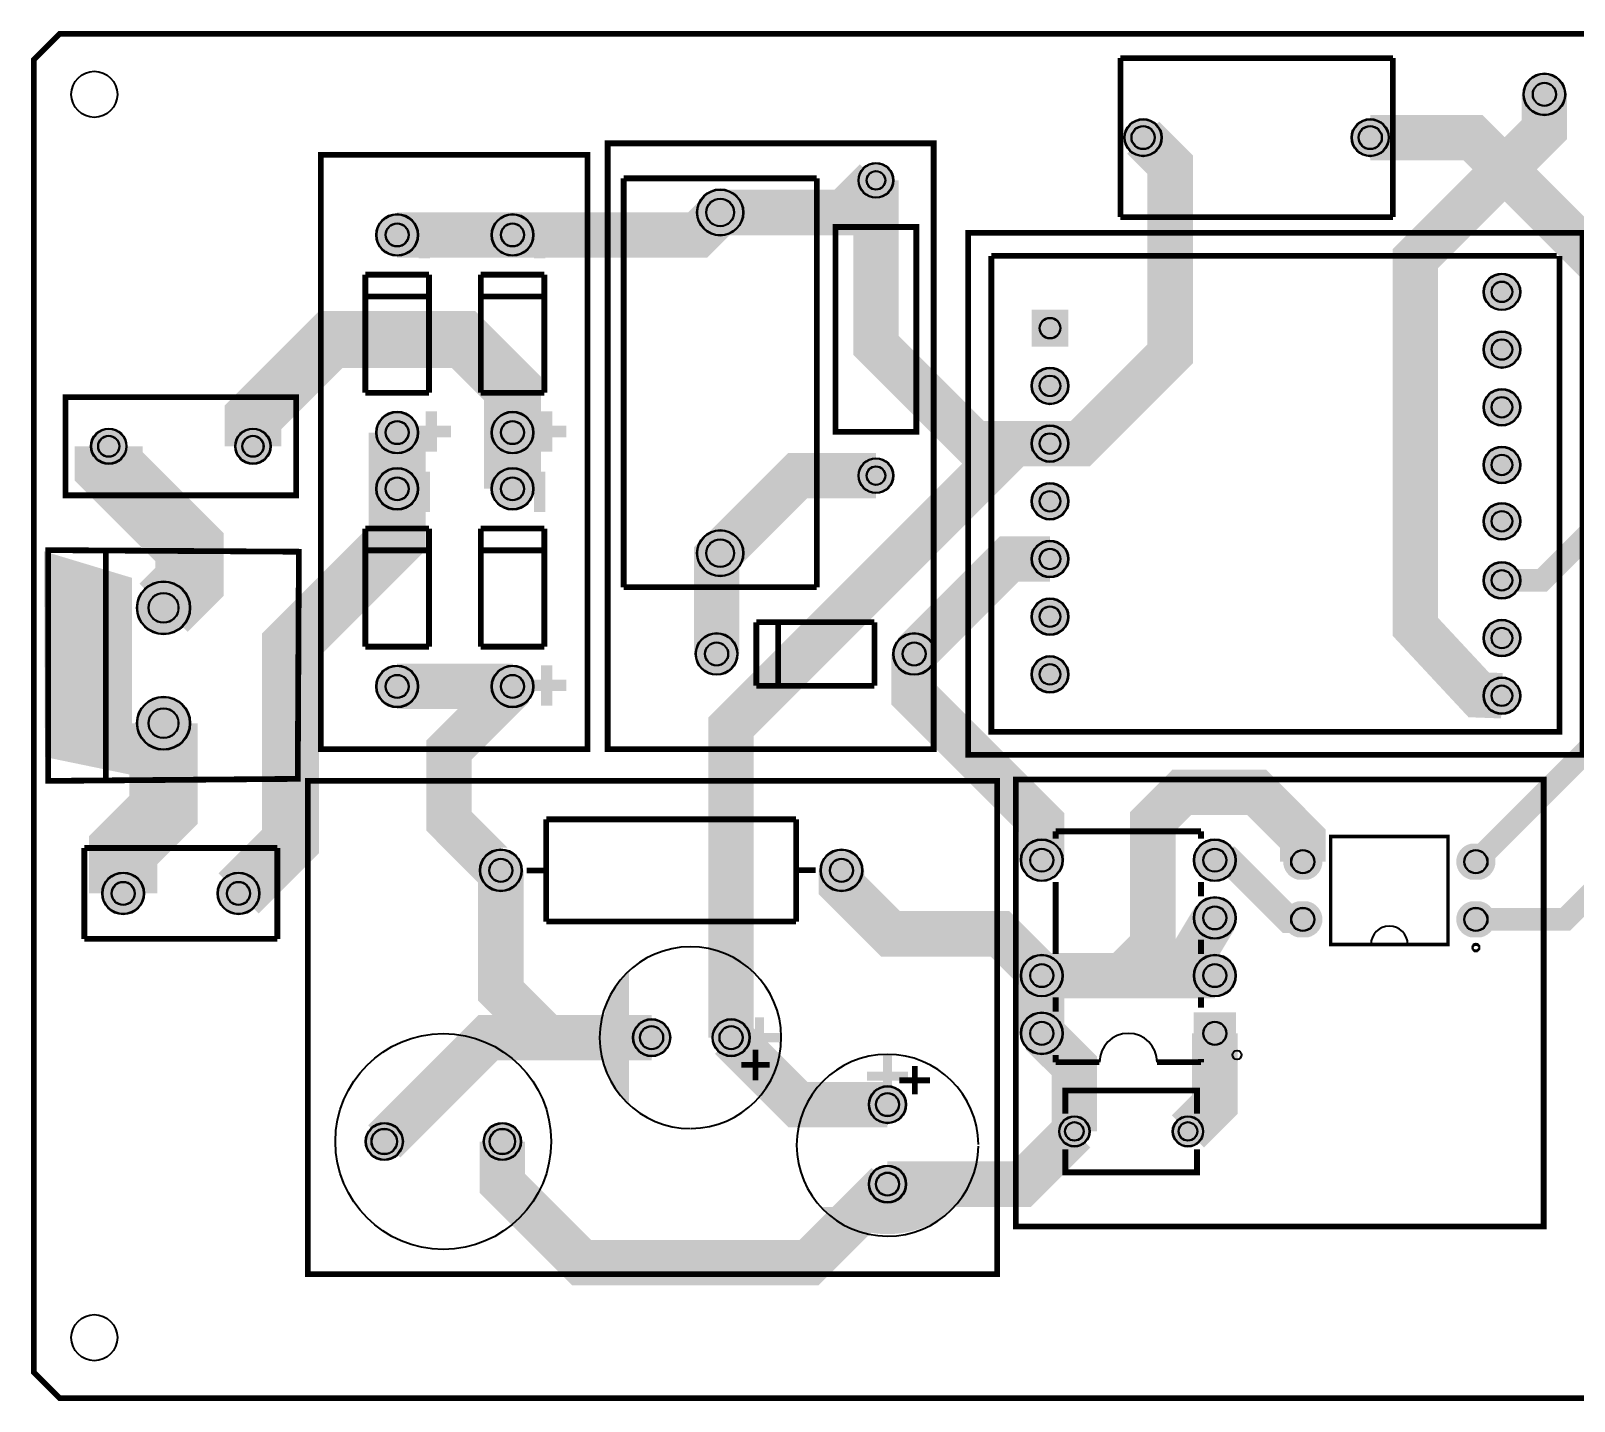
# Model space of a CAD drawing. Header units: millimetres. Extents: x -64 to 62, y -21 to 39.
# Drawn here: x -63.6 to 4.3, y -21.2 to 39.1 of the extents above; entities that cross this region are included whole.
import ezdxf

# ---------------------------------------------------------------- set-up
doc = ezdxf.new("R2010")
doc.units = ezdxf.units.MM
for name, color, linetype, true_color in [('BoardOutLine', 7, 'Continuous', 0xff00ff), ('BottomLayer', 7, 'Continuous', 0x0000ff), ('BottomSolderMaskLayer', 7, 'Continuous', 0xaa00ff), ('Document', 7, 'Continuous', 0xffffff), ('Multi-Layer', 7, 'Continuous', 0xc0c0c0), ('TopLayer', 7, 'Continuous', 0xff0000), ('TopSilkLayer', 7, 'Continuous', 0xffcc00), ('TopSolderMaskLayer', 7, 'Continuous', 0x800080)]:
    doc.layers.add(name, color=color, linetype=linetype, true_color=true_color)

msp = doc.modelspace()

# ---------------------------------------------------------------- hatches: boundary and pattern name
at = {"layer": 'BottomSolderMaskLayer'}
for points in [[(2.091, 36.322, 1), (3.941, 36.322, 1)], [(-15.477, 34.417, 1), (-13.827, 34.417, 1)], [(-5.477, 34.417, 1), (-3.827, 34.417, 1)], [(-27.191, 32.535, 1), (-25.641, 32.535, 1)], [(-34.299, 31.122, 1), (-32.249, 31.122, 1)], [(-48.423, 30.131, 1), (-46.573, 30.131, 1)], [(-43.343, 30.131, 1), (-41.493, 30.131, 1)], [(0.335, 27.626, 1), (1.961, 27.626, 1)], [(-17.939, 26.839), (-17.939, 25.213), (-19.565, 25.213), (-19.565, 26.839)], [(0.335, 25.086, 1), (1.961, 25.086, 1)], [(-19.565, 23.486, 1), (-17.939, 23.486, 1)], [(0.335, 22.546, 1), (1.961, 22.546, 1)], [(-48.423, 21.431, 1), (-46.573, 21.431, 1)], [(-43.343, 21.431, 1), (-41.493, 21.431, 1)], [(-19.565, 20.946, 1), (-17.939, 20.946, 1)], [(-60.986, 20.828, 1), (-59.411, 20.828, 1)], [(-54.636, 20.828, 1), (-53.061, 20.828, 1)], [(0.335, 20.006, 1), (1.961, 20.006, 1)], [(-48.423, 18.955, 1), (-46.573, 18.955, 1)], [(-43.343, 18.955, 1), (-41.493, 18.955, 1)], [(-27.191, 19.535, 1), (-25.641, 19.535, 1)], [(-19.565, 18.406, 1), (-17.939, 18.406, 1)], [(0.335, 17.526, 1), (1.961, 17.526, 1)], [(-34.299, 16.122, 1), (-32.249, 16.122, 1)], [(-19.565, 15.866, 1), (-17.939, 15.866, 1)], [(0.335, 14.926, 1), (1.961, 14.926, 1)], [(-58.961, 13.716, 1), (-56.61, 13.716, 1)], [(-19.565, 13.326, 1), (-17.939, 13.326, 1)], [(0.335, 12.386, 1), (1.961, 12.386, 1)], [(-34.358, 11.684, 1), (-32.508, 11.684, 1)], [(-25.658, 11.684, 1), (-23.808, 11.684, 1)], [(-19.565, 10.786, 1), (-17.939, 10.786, 1)], [(-48.423, 10.255, 1), (-46.573, 10.255, 1)], [(-43.343, 10.255, 1), (-41.493, 10.255, 1)], [(0.335, 9.846, 1), (1.961, 9.846, 1)], [(-58.961, 8.636, 1), (-56.61, 8.636, 1)], [(-20.039, 2.604, 1), (-18.188, 2.604, 1)], [(-12.419, 2.604, 1), (-10.568, 2.604, 1)], [(-43.859, 2.159, 1), (-42.008, 2.159, 1)], [(-28.859, 2.159, 1), (-27.008, 2.159, 1)], [(-7.866, 1.753, -0.785398), (-7.866, 3.327), (-7.374, 3.327, -0.785398), (-7.374, 1.753)], [(-0.246, 1.753, -0.785398), (-0.246, 3.327), (0.246, 3.327, -0.785398), (0.246, 1.753)], [(-60.489, 1.143, 1), (-58.638, 1.143, 1)], [(-55.409, 1.143, 1), (-53.558, 1.143, 1)], [(-12.419, 0.064, 1), (-10.568, 0.064, 1)], [(-7.866, -0.787, -0.785398), (-7.866, 0.787), (-7.374, 0.787, -0.785398), (-7.374, -0.787)], [(-0.246, -0.787, -0.785398), (-0.246, 0.787), (0.246, 0.787, -0.785398), (0.246, -0.787)], [(-20.039, -2.477, 1), (-18.188, -2.477, 1)], [(-12.419, -2.477, 1), (-10.568, -2.477, 1)], [(-37.12, -5.207, 1), (-35.469, -5.207, 1)], [(-33.619, -5.207, 1), (-31.969, -5.207, 1)], [(-20.039, -5.017, 1), (-18.188, -5.017, 1)], [(-12.419, -5.942), (-12.419, -4.091), (-10.568, -4.091), (-10.568, -5.942)], [(-26.733, -8.156, 1), (-25.083, -8.156, 1)], [(-18.352, -9.335, 1), (-17.002, -9.335, 1)], [(-13.352, -9.335, 1), (-12.002, -9.335, 1)], [(-48.892, -9.779, 1), (-47.241, -9.779, 1)], [(-43.692, -9.779, 1), (-42.041, -9.779, 1)], [(-26.733, -11.656, 1), (-25.083, -11.656, 1)]]:
    msp.add_hatch(color=256, dxfattribs=at).paths.add_polyline_path(points)
at = {"layer": 'Document'}
for points in [[(-46.047, 30.883), (-46.047, 29.105), (-46.555, 29.105), (-46.555, 30.883)], [(-40.967, 30.883), (-40.967, 29.105), (-41.475, 29.105), (-41.475, 30.883)], [(-45.739, 22.366), (-45.739, 20.588), (-46.247, 20.588), (-46.247, 22.366)], [(-40.659, 22.366), (-40.659, 20.588), (-41.167, 20.588), (-41.167, 22.366)], [(-46.905, 21.736), (-45.127, 21.736), (-45.127, 21.228), (-46.905, 21.228)], [(-41.825, 21.736), (-40.047, 21.736), (-40.047, 21.228), (-41.825, 21.228)], [(-46.047, 19.707), (-46.047, 17.929), (-46.555, 17.929), (-46.555, 19.707)], [(-40.967, 19.707), (-40.967, 17.929), (-41.475, 17.929), (-41.475, 19.707)], [(-63.055, 16.206), (-59.175, 15.036), (-59.175, 6.356), (-63.005, 7.146)], [(-45.739, 11.19), (-45.739, 9.412), (-46.247, 9.412), (-46.247, 11.19)], [(-40.659, 11.19), (-40.659, 9.412), (-41.167, 9.412), (-41.167, 11.19)], [(-46.905, 10.56), (-45.127, 10.56), (-45.127, 10.052), (-46.905, 10.052)], [(-41.825, 10.56), (-40.047, 10.56), (-40.047, 10.052), (-41.825, 10.052)], [(-31.344, -5.707), (-31.344, -4.307), (-31.744, -4.307), (-31.744, -5.907), (-31.744, -6.107), (-31.344, -6.107)], [(-38.044, -5.407), (-36.644, -5.407), (-36.644, -5.007), (-38.244, -5.007), (-38.444, -5.007), (-38.444, -5.407)], [(-32.044, -5.407), (-30.644, -5.407), (-30.644, -5.007), (-32.244, -5.007), (-32.444, -5.007), (-32.444, -5.407)], [(-25.708, -7.406), (-25.708, -6.006), (-26.108, -6.006), (-26.108, -7.606), (-26.108, -7.806), (-25.708, -7.806)], [(-25.408, -6.706), (-26.808, -6.706), (-26.808, -7.106), (-25.208, -7.106), (-25.008, -7.106), (-25.008, -6.706)], [(-25.708, -13.406), (-25.708, -12.006), (-26.108, -12.006), (-26.108, -13.606), (-26.108, -13.806), (-25.708, -13.806)]]:
    msp.add_hatch(color=256, dxfattribs=at).paths.add_polyline_path(points)
at = {"layer": 'Multi-Layer'}
for points in [[(2.116, 36.322, 1), (3.916, 36.322, 1)], [(-15.452, 34.417, 1), (-13.852, 34.417, 1)], [(-5.452, 34.417, 1), (-3.852, 34.417, 1)], [(-27.166, 32.535, 1), (-25.666, 32.535, 1)], [(-34.274, 31.122, 1), (-32.274, 31.122, 1)], [(-48.398, 30.131, 1), (-46.598, 30.131, 1)], [(-43.318, 30.131, 1), (-41.518, 30.131, 1)], [(0.361, 27.626, 1), (1.935, 27.626, 1)], [(-17.965, 26.813), (-17.965, 25.239), (-19.539, 25.239), (-19.539, 26.813)], [(0.361, 25.086, 1), (1.935, 25.086, 1)], [(-19.539, 23.486, 1), (-17.965, 23.486, 1)], [(0.361, 22.546, 1), (1.935, 22.546, 1)], [(-48.398, 21.431, 1), (-46.598, 21.431, 1)], [(-43.318, 21.431, 1), (-41.518, 21.431, 1)], [(-60.96, 20.828, 1), (-59.436, 20.828, 1)], [(-54.61, 20.828, 1), (-53.086, 20.828, 1)], [(-19.539, 20.946, 1), (-17.965, 20.946, 1)], [(0.361, 20.006, 1), (1.935, 20.006, 1)], [(-48.398, 18.955, 1), (-46.598, 18.955, 1)], [(-43.318, 18.955, 1), (-41.518, 18.955, 1)], [(-27.166, 19.535, 1), (-25.666, 19.535, 1)], [(-19.539, 18.406, 1), (-17.965, 18.406, 1)], [(0.361, 17.526, 1), (1.935, 17.526, 1)], [(-34.274, 16.122, 1), (-32.274, 16.122, 1)], [(-19.539, 15.866, 1), (-17.965, 15.866, 1)], [(0.361, 14.926, 1), (1.935, 14.926, 1)], [(-58.935, 13.716, 1), (-56.635, 13.716, 1)], [(-19.539, 13.326, 1), (-17.965, 13.326, 1)], [(0.361, 12.386, 1), (1.935, 12.386, 1)], [(-34.333, 11.684, 1), (-32.533, 11.684, 1)], [(-25.633, 11.684, 1), (-23.833, 11.684, 1)], [(-19.539, 10.786, 1), (-17.965, 10.786, 1)], [(-48.398, 10.255, 1), (-46.598, 10.255, 1)], [(-43.318, 10.255, 1), (-41.518, 10.255, 1)], [(0.361, 9.846, 1), (1.935, 9.846, 1)], [(-58.935, 8.636, 1), (-56.635, 8.636, 1)], [(-20.014, 2.604, 1), (-18.214, 2.604, 1)], [(-12.394, 2.604, 1), (-10.594, 2.604, 1)], [(-43.833, 2.159, 1), (-42.033, 2.159, 1)], [(-28.833, 2.159, 1), (-27.033, 2.159, 1)], [(-7.858, 1.778, -0.785398), (-7.858, 3.302), (-7.382, 3.302, -0.785398), (-7.382, 1.778)], [(-0.238, 1.778, -0.785398), (-0.238, 3.302), (0.238, 3.302, -0.785398), (0.238, 1.778)], [(-60.463, 1.143, 1), (-58.663, 1.143, 1)], [(-55.383, 1.143, 1), (-53.583, 1.143, 1)], [(-12.394, 0.064, 1), (-10.594, 0.064, 1)], [(-7.858, -0.762, -0.785398), (-7.858, 0.762), (-7.382, 0.762, -0.785398), (-7.382, -0.762)], [(-0.238, -0.762, -0.785398), (-0.238, 0.762), (0.238, 0.762, -0.785398), (0.238, -0.762)], [(-20.014, -2.477, 1), (-18.214, -2.477, 1)], [(-12.394, -2.477, 1), (-10.594, -2.477, 1)], [(-37.094, -5.207, 1), (-35.494, -5.207, 1)], [(-33.594, -5.207, 1), (-31.994, -5.207, 1)], [(-20.014, -5.017, 1), (-18.214, -5.017, 1)], [(-12.394, -5.917), (-12.394, -4.117), (-10.594, -4.117), (-10.594, -5.917)], [(-26.708, -8.156, 1), (-25.108, -8.156, 1)], [(-18.327, -9.335, 1), (-17.027, -9.335, 1)], [(-13.327, -9.335, 1), (-12.027, -9.335, 1)], [(-48.866, -9.779, 1), (-47.266, -9.779, 1)], [(-43.666, -9.779, 1), (-42.066, -9.779, 1)], [(-26.708, -11.656, 1), (-25.108, -11.656, 1)]]:
    msp.add_hatch(color=256, dxfattribs=at).paths.add_polyline_path(points)
at = {"layer": 'TopSilkLayer'}
for points in [[(-37.294, -2.207), (-37.359, -2.276), (-37.422, -2.347), (-37.483, -2.419), (-37.543, -2.492), (-37.601, -2.567), (-37.658, -2.642), (-37.713, -2.719), (-37.766, -2.797), (-37.817, -2.877), (-37.867, -2.957), (-37.915, -3.039), (-37.961, -3.121), (-38.006, -3.205), (-38.048, -3.289), (-38.089, -3.374), (-38.128, -3.461), (-38.165, -3.548), (-38.2, -3.635), (-38.233, -3.724), (-38.265, -3.813), (-38.294, -3.903), (-38.321, -3.994), (-38.347, -4.085), (-38.37, -4.176), (-38.392, -4.269), (-38.411, -4.361), (-38.428, -4.454), (-38.444, -4.547), (-38.457, -4.641), (-38.468, -4.735), (-38.478, -4.829), (-38.485, -4.923), (-38.49, -5.018), (-38.493, -5.112), (-38.494, -5.207), (-38.493, -5.302), (-38.49, -5.396), (-38.485, -5.491), (-38.478, -5.585), (-38.468, -5.679), (-38.457, -5.773), (-38.444, -5.867), (-38.428, -5.96), (-38.411, -6.053), (-38.392, -6.145), (-38.37, -6.238), (-38.347, -6.329), (-38.321, -6.42), (-38.294, -6.511), (-38.265, -6.601), (-38.233, -6.69), (-38.2, -6.779), (-38.165, -6.866), (-38.128, -6.953), (-38.089, -7.04), (-38.048, -7.125), (-38.006, -7.209), (-37.961, -7.293), (-37.915, -7.375), (-37.867, -7.457), (-37.817, -7.537), (-37.766, -7.617), (-37.713, -7.695), (-37.658, -7.772), (-37.601, -7.848), (-37.543, -7.922), (-37.483, -7.995), (-37.422, -8.067), (-37.359, -8.138), (-37.294, -8.207)], [(-28.908, -12.656), (-28.839, -12.721), (-28.768, -12.783), (-28.696, -12.845), (-28.623, -12.905), (-28.549, -12.963), (-28.473, -13.02), (-28.396, -13.074), (-28.318, -13.128), (-28.238, -13.179), (-28.158, -13.229), (-28.076, -13.277), (-27.994, -13.323), (-27.91, -13.368), (-27.826, -13.41), (-27.741, -13.451), (-27.654, -13.49), (-27.567, -13.527), (-27.48, -13.562), (-27.391, -13.595), (-27.302, -13.627), (-27.212, -13.656), (-27.121, -13.683), (-27.03, -13.709), (-26.939, -13.732), (-26.846, -13.754), (-26.754, -13.773), (-26.661, -13.79), (-26.568, -13.806), (-26.474, -13.819), (-26.38, -13.83), (-26.286, -13.84), (-26.192, -13.847), (-26.097, -13.852), (-26.003, -13.855), (-25.908, -13.856), (-25.813, -13.855), (-25.719, -13.852), (-25.625, -13.847), (-25.53, -13.84), (-25.436, -13.83), (-25.342, -13.819), (-25.249, -13.806), (-25.155, -13.79), (-25.062, -13.773), (-24.97, -13.754), (-24.878, -13.732), (-24.786, -13.709), (-24.695, -13.683), (-24.604, -13.656), (-24.514, -13.627), (-24.425, -13.595), (-24.337, -13.562), (-24.249, -13.527), (-24.162, -13.49), (-24.075, -13.451), (-23.99, -13.41), (-23.906, -13.368), (-23.822, -13.323), (-23.74, -13.277), (-23.658, -13.229), (-23.578, -13.179), (-23.498, -13.128), (-23.42, -13.074), (-23.343, -13.02), (-23.268, -12.963), (-23.193, -12.905), (-23.12, -12.845), (-23.048, -12.783), (-22.977, -12.721), (-22.908, -12.656)]]:
    msp.add_hatch(color=256, dxfattribs=at).paths.add_polyline_path(points)
at = {"layer": 'TopSolderMaskLayer'}
for points in [[(2.091, 36.322, 1), (3.941, 36.322, 1)], [(-15.477, 34.417, 1), (-13.827, 34.417, 1)], [(-5.477, 34.417, 1), (-3.827, 34.417, 1)], [(-27.191, 32.535, 1), (-25.641, 32.535, 1)], [(-34.299, 31.122, 1), (-32.249, 31.122, 1)], [(-48.423, 30.131, 1), (-46.573, 30.131, 1)], [(-43.343, 30.131, 1), (-41.493, 30.131, 1)], [(0.335, 27.626, 1), (1.961, 27.626, 1)], [(-17.939, 26.839), (-17.939, 25.213), (-19.565, 25.213), (-19.565, 26.839)], [(0.335, 25.086, 1), (1.961, 25.086, 1)], [(-19.565, 23.486, 1), (-17.939, 23.486, 1)], [(0.335, 22.546, 1), (1.961, 22.546, 1)], [(-48.423, 21.431, 1), (-46.573, 21.431, 1)], [(-43.343, 21.431, 1), (-41.493, 21.431, 1)], [(-19.565, 20.946, 1), (-17.939, 20.946, 1)], [(-60.986, 20.828, 1), (-59.411, 20.828, 1)], [(-54.636, 20.828, 1), (-53.061, 20.828, 1)], [(0.335, 20.006, 1), (1.961, 20.006, 1)], [(-48.423, 18.955, 1), (-46.573, 18.955, 1)], [(-43.343, 18.955, 1), (-41.493, 18.955, 1)], [(-27.191, 19.535, 1), (-25.641, 19.535, 1)], [(-19.565, 18.406, 1), (-17.939, 18.406, 1)], [(0.335, 17.526, 1), (1.961, 17.526, 1)], [(-34.299, 16.122, 1), (-32.249, 16.122, 1)], [(-19.565, 15.866, 1), (-17.939, 15.866, 1)], [(0.335, 14.926, 1), (1.961, 14.926, 1)], [(-58.961, 13.716, 1), (-56.61, 13.716, 1)], [(-19.565, 13.326, 1), (-17.939, 13.326, 1)], [(0.335, 12.386, 1), (1.961, 12.386, 1)], [(-34.358, 11.684, 1), (-32.508, 11.684, 1)], [(-25.658, 11.684, 1), (-23.808, 11.684, 1)], [(-19.565, 10.786, 1), (-17.939, 10.786, 1)], [(-48.423, 10.255, 1), (-46.573, 10.255, 1)], [(-43.343, 10.255, 1), (-41.493, 10.255, 1)], [(0.335, 9.846, 1), (1.961, 9.846, 1)], [(-58.961, 8.636, 1), (-56.61, 8.636, 1)], [(-20.039, 2.604, 1), (-18.188, 2.604, 1)], [(-12.419, 2.604, 1), (-10.568, 2.604, 1)], [(-43.859, 2.159, 1), (-42.008, 2.159, 1)], [(-28.859, 2.159, 1), (-27.008, 2.159, 1)], [(-7.866, 1.753, -0.785398), (-7.866, 3.327), (-7.374, 3.327, -0.785398), (-7.374, 1.753)], [(-0.246, 1.753, -0.785398), (-0.246, 3.327), (0.246, 3.327, -0.785398), (0.246, 1.753)], [(-60.489, 1.143, 1), (-58.638, 1.143, 1)], [(-55.409, 1.143, 1), (-53.558, 1.143, 1)], [(-12.419, 0.064, 1), (-10.568, 0.064, 1)], [(-7.866, -0.787, -0.785398), (-7.866, 0.787), (-7.374, 0.787, -0.785398), (-7.374, -0.787)], [(-0.246, -0.787, -0.785398), (-0.246, 0.787), (0.246, 0.787, -0.785398), (0.246, -0.787)], [(-20.039, -2.477, 1), (-18.188, -2.477, 1)], [(-12.419, -2.477, 1), (-10.568, -2.477, 1)], [(-37.12, -5.207, 1), (-35.469, -5.207, 1)], [(-33.619, -5.207, 1), (-31.969, -5.207, 1)], [(-20.039, -5.017, 1), (-18.188, -5.017, 1)], [(-12.419, -5.942), (-12.419, -4.091), (-10.568, -4.091), (-10.568, -5.942)], [(-26.733, -8.156, 1), (-25.083, -8.156, 1)], [(-18.352, -9.335, 1), (-17.002, -9.335, 1)], [(-13.352, -9.335, 1), (-12.002, -9.335, 1)], [(-48.892, -9.779, 1), (-47.241, -9.779, 1)], [(-43.692, -9.779, 1), (-42.041, -9.779, 1)], [(-26.733, -11.656, 1), (-25.083, -11.656, 1)]]:
    msp.add_hatch(color=256, dxfattribs=at).paths.add_polyline_path(points)

# ---------------------------------------------------------------- linework, layer by layer
at = {"layer": 'BoardOutLine', "const_width": 0.254}
for points in [[(56.769, 38.989), (57.023, 38.989), (58.166, 37.846), (58.166, -19.939), (57.023, -21.082), (-62.357, -21.082), (-63.5, -19.939), (-63.5, 37.846), (-62.357, 38.989), (-62.23, 38.989)], [(-62.357, 38.989), (56.769, 38.989)]]:
    msp.add_lwpolyline(points, dxfattribs=at)
msp.add_lwpolyline([(-22.352, 30.226), (-22.352, 7.239), (4.699, 7.239), (4.699, 30.226), (-22.352, 30.226)], close=True, dxfattribs=at)
at = {"layer": 'BottomLayer', "const_width": 2}
msp.add_lwpolyline([(-4.652, 34.417), (-0.127, 34.417), (7.938, 26.353), (9.771, 26.353)], dxfattribs=at)
at = {"layer": 'BottomSolderMaskLayer'}
for centre, radius in [((3.016, 36.322), 0.925), ((3.016, 36.322), 0.514), ((-14.652, 34.417), 0.825), ((-14.652, 34.417), 0.516), ((-4.652, 34.417), 0.825), ((-4.652, 34.417), 0.516), ((-26.416, 32.535), 0.775), ((-26.416, 32.535), 0.414), ((-33.274, 31.122), 1.025), ((-33.274, 31.122), 0.615), ((-47.498, 30.131), 0.925), ((-47.498, 30.131), 0.514), ((-42.418, 30.131), 0.925), ((-42.418, 30.131), 0.514), ((1.148, 27.626), 0.813), ((1.148, 27.626), 0.459), ((-18.752, 26.026), 0.459), ((1.148, 25.086), 0.813), ((1.148, 25.086), 0.459), ((-18.752, 23.486), 0.813), ((-18.752, 23.486), 0.459), ((1.148, 22.546), 0.813), ((1.148, 22.546), 0.459), ((-47.498, 21.431), 0.925), ((-47.498, 21.431), 0.514), ((-42.418, 21.431), 0.925), ((-42.418, 21.431), 0.514), ((-18.752, 20.946), 0.813), ((-60.198, 20.828), 0.787), ((-60.198, 20.828), 0.472), ((-53.848, 20.828), 0.787), ((-53.848, 20.828), 0.472), ((-18.752, 20.946), 0.459), ((1.148, 20.006), 0.813), ((1.148, 20.006), 0.459), ((-47.498, 18.955), 0.925), ((-42.418, 18.955), 0.925), ((-26.416, 19.535), 0.775), ((-26.416, 19.535), 0.414), ((-47.498, 18.955), 0.514), ((-42.418, 18.955), 0.514), ((-18.752, 18.406), 0.813), ((-18.752, 18.406), 0.459), ((1.148, 17.526), 0.813), ((1.148, 17.526), 0.459), ((-33.274, 16.122), 1.025), ((-33.274, 16.122), 0.615), ((-18.752, 15.866), 0.813), ((-18.752, 15.866), 0.459), ((1.148, 14.926), 0.813), ((1.148, 14.926), 0.459), ((-57.785, 13.716), 1.175), ((-57.785, 13.716), 0.664), ((-18.752, 13.326), 0.813), ((-18.752, 13.326), 0.459), ((1.148, 12.386), 0.813), ((-33.433, 11.684), 0.925), ((-24.733, 11.684), 0.925), ((1.148, 12.386), 0.459), ((-33.433, 11.684), 0.514), ((-24.733, 11.684), 0.514), ((-18.752, 10.786), 0.813), ((-47.498, 10.255), 0.925), ((-42.418, 10.255), 0.925), ((-18.752, 10.786), 0.459), ((-47.498, 10.255), 0.514), ((-42.418, 10.255), 0.514), ((1.148, 9.846), 0.813), ((1.148, 9.846), 0.459), ((-57.785, 8.636), 1.175), ((-57.785, 8.636), 0.664), ((-19.114, 2.604), 0.925), ((-11.494, 2.604), 0.925), ((-42.933, 2.159), 0.925), ((-27.933, 2.159), 0.925), ((-19.114, 2.604), 0.514), ((-11.494, 2.604), 0.514), ((-7.62, 2.54), 0.517), ((0, 2.54), 0.517), ((-59.563, 1.143), 0.925), ((-54.483, 1.143), 0.925), ((-42.933, 2.159), 0.514), ((-27.933, 2.159), 0.514), ((-59.563, 1.143), 0.514), ((-54.483, 1.143), 0.514), ((-11.494, 0.064), 0.925), ((-11.494, 0.064), 0.514), ((-7.62, 0), 0.517), ((0, 0), 0.517), ((-19.114, -2.477), 0.925), ((-19.114, -2.477), 0.514), ((-11.494, -2.477), 0.925), ((-11.494, -2.477), 0.514), ((-36.294, -5.207), 0.825), ((-36.294, -5.207), 0.516), ((-32.794, -5.207), 0.825), ((-32.794, -5.207), 0.516), ((-19.114, -5.017), 0.925), ((-19.114, -5.017), 0.514), ((-11.494, -5.017), 0.514), ((-25.908, -8.156), 0.825), ((-25.908, -8.156), 0.516), ((-17.677, -9.335), 0.675), ((-12.677, -9.335), 0.675), ((-48.066, -9.779), 0.825), ((-48.066, -9.779), 0.567), ((-42.866, -9.779), 0.825), ((-42.866, -9.779), 0.567), ((-17.677, -9.334), 0.415), ((-12.677, -9.334), 0.415), ((-25.908, -11.656), 0.825), ((-25.908, -11.656), 0.516)]:
    msp.add_circle(centre, radius, dxfattribs=at)
at = {"layer": 'Document'}
for centre, radius in [((0, -1.27), 0.15), ((-10.514, -5.966), 0.2)]:
    msp.add_circle(centre, radius, dxfattribs=at)
at = {"layer": 'Multi-Layer'}
for centre, radius in [((-60.833, 36.322), 1.016), ((3.016, 36.322), 0.9), ((3.016, 36.322), 0.5), ((-14.652, 34.417), 0.8), ((-14.652, 34.417), 0.5), ((-4.652, 34.417), 0.8), ((-4.652, 34.417), 0.5), ((-26.416, 32.535), 0.75), ((-26.416, 32.535), 0.4), ((-33.274, 31.122), 1), ((-33.274, 31.122), 0.6), ((-47.498, 30.131), 0.9), ((-47.498, 30.131), 0.5), ((-42.418, 30.131), 0.9), ((-42.418, 30.131), 0.5), ((1.148, 27.626), 0.787), ((1.148, 27.626), 0.445), ((-18.752, 26.026), 0.445), ((1.148, 25.086), 0.787), ((1.148, 25.086), 0.445), ((-18.752, 23.486), 0.787), ((-18.752, 23.486), 0.445), ((1.148, 22.546), 0.787), ((1.148, 22.546), 0.445), ((-47.498, 21.431), 0.9), ((-47.498, 21.431), 0.5), ((-42.418, 21.431), 0.9), ((-42.418, 21.431), 0.5), ((-60.198, 20.828), 0.762), ((-60.198, 20.828), 0.457), ((-53.848, 20.828), 0.762), ((-53.848, 20.828), 0.457), ((-18.752, 20.946), 0.787), ((-18.752, 20.946), 0.445), ((1.148, 20.006), 0.787), ((1.148, 20.006), 0.445), ((-47.498, 18.955), 0.9), ((-42.418, 18.955), 0.9), ((-26.416, 19.535), 0.75), ((-26.416, 19.535), 0.4), ((-47.498, 18.955), 0.5), ((-42.418, 18.955), 0.5), ((-18.752, 18.406), 0.787), ((-18.752, 18.406), 0.445), ((1.148, 17.526), 0.787), ((1.148, 17.526), 0.445), ((-33.274, 16.122), 1), ((-33.274, 16.122), 0.6), ((-18.752, 15.866), 0.787), ((-18.752, 15.866), 0.445), ((1.148, 14.926), 0.787), ((1.148, 14.926), 0.445), ((-57.785, 13.716), 1.15), ((-57.785, 13.716), 0.65), ((-18.752, 13.326), 0.787), ((-18.752, 13.326), 0.445), ((1.148, 12.386), 0.787), ((-33.433, 11.684), 0.9), ((-24.733, 11.684), 0.9), ((1.148, 12.386), 0.445), ((-33.433, 11.684), 0.5), ((-24.733, 11.684), 0.5), ((-18.752, 10.786), 0.787), ((-47.498, 10.255), 0.9), ((-42.418, 10.255), 0.9), ((-18.752, 10.786), 0.445), ((-47.498, 10.255), 0.5), ((-42.418, 10.255), 0.5), ((1.148, 9.846), 0.787), ((1.148, 9.846), 0.445), ((-57.785, 8.636), 1.15), ((-57.785, 8.636), 0.65), ((-19.114, 2.604), 0.9), ((-11.494, 2.604), 0.9), ((-42.933, 2.159), 0.9), ((-27.933, 2.159), 0.9), ((-19.114, 2.604), 0.5), ((-11.494, 2.604), 0.5), ((-7.62, 2.54), 0.5), ((0, 2.54), 0.5), ((-59.563, 1.143), 0.9), ((-54.483, 1.143), 0.9), ((-42.933, 2.159), 0.5), ((-27.933, 2.159), 0.5), ((-59.563, 1.143), 0.5), ((-54.483, 1.143), 0.5), ((-11.494, 0.064), 0.9), ((-11.494, 0.064), 0.5), ((-7.62, 0), 0.5), ((0, 0), 0.5), ((-19.114, -2.477), 0.9), ((-19.114, -2.477), 0.5), ((-11.494, -2.477), 0.9), ((-11.494, -2.477), 0.5), ((-36.294, -5.207), 0.8), ((-36.294, -5.207), 0.5), ((-32.794, -5.207), 0.8), ((-32.794, -5.207), 0.5), ((-19.114, -5.017), 0.9), ((-19.114, -5.017), 0.5), ((-11.494, -5.017), 0.5), ((-25.908, -8.156), 0.8), ((-25.908, -8.156), 0.5), ((-17.677, -9.335), 0.65), ((-12.677, -9.335), 0.65), ((-48.066, -9.779), 0.8), ((-48.066, -9.779), 0.55), ((-42.866, -9.779), 0.8), ((-42.866, -9.779), 0.55), ((-17.677, -9.334), 0.4), ((-12.677, -9.334), 0.4), ((-25.908, -11.656), 0.8), ((-25.908, -11.656), 0.5), ((-60.833, -18.415), 1.016)]:
    msp.add_circle(centre, radius, dxfattribs=at)
at = {"layer": 'TopLayer'}
for points, const_width in [([(1.148, 9.845), (0.127, 9.883), (-2.667, 12.883), (-2.667, 29.083), (3.015, 34.765), (3.015, 36.322)], 2), ([(-18.752, 20.946), (-17.408, 20.946), (-13.462, 24.892), (-13.462, 33.227), (-14.652, 34.417)], 2), ([(-33.274, 31.122), (-27.829, 31.122), (-26.416, 32.535)], 2), ([(-26.416, 32.535), (-26.416, 25.273), (-22.089, 20.946), (-18.752, 20.946)], 2), ([(-42.418, 30.131), (-34.265, 30.131), (-33.274, 31.122)], 2), ([(-47.498, 30.131), (-47.498, 30.131), (-42.418, 30.131)], 2), ([(-53.848, 20.828), (-53.848, 22.098), (-50.419, 25.527), (-44.577, 25.527), (-42.418, 23.368), (-42.418, 21.43)], 2.5), ([(-47.498, 21.431), (-47.498, 18.955)], 2.5), ([(-42.418, 21.431), (-42.418, 18.955)], 2.5), ([(-57.785, 13.716), (-56.642, 14.859), (-56.642, 16.383), (-60.198, 19.939), (-60.198, 20.828)], 3), ([(-32.794, -5.207), (-32.794, 8.481), (-20.328, 20.947), (-18.753, 20.947)], 2), ([(1.148, 14.926), (2.918, 14.926), (9.772, 21.781)], 1), ([(-26.416, 19.535), (-29.861, 19.535), (-33.274, 16.122)], 2), ([(-54.483, 1.143), (-52.197, 3.429), (-52.197, 12.065), (-47.498, 16.764), (-47.498, 18.955)], 2.5), ([(-33.433, 11.684), (-33.433, 15.963), (-33.274, 16.122)], 2), ([(-24.733, 11.684), (-20.551, 15.866), (-18.752, 15.866)], 2), ([(-19.114, 2.604), (-19.114, 4.255), (-24.732, 9.873), (-24.732, 11.684)], 2), ([(-47.498, 10.255), (-42.418, 10.255), (-42.418, 10.255)], 2), ([(-42.933, 2.159), (-43.053, 2.159), (-45.212, 4.318), (-45.212, 7.461), (-42.418, 10.255)], 2), ([(-59.563, 1.143), (-59.563, 3.048), (-57.785, 4.826), (-57.785, 8.636)], 3), ([(0, 2.54), (4.869, 7.409), (10.351, 7.409)], 1), ([(-16.579, -2.477), (-15.558, -2.477), (-14.224, -1.143), (-14.224, 4.318), (-12.954, 5.588), (-9.652, 5.588), (-7.62, 3.556), (-7.62, 2.54)], 2), ([(-42.934, 2.159), (-42.934, -3.167), (-40.894, -5.207), (-36.294, -5.207)], 2), ([(-27.933, 2.159), (-27.933, 1.517), (-25.781, -0.635), (-20.955, -0.635), (-19.114, -2.477)], 2), ([(-11.494, 2.604), (-10.859, 2.604), (-8.255, 0), (-7.62, 0)], 1.2), ([(0, 0), (3.937, 0), (6.16, 2.223), (7.409, 2.223)], 1), ([(-13.018, -2.477), (-11.494, 0.064)], 2), ([(-19.114, -2.477), (-11.494, -2.477)], 2), ([(-19.114, -2.477), (-19.114, -5.017)], 2), ([(-17.677, -9.335), (-17.677, -6.453), (-19.114, -5.017)], 2), ([(-12.677, -9.335), (-11.494, -8.151), (-11.494, -5.017)], 2), ([(-48.066, -9.779), (-43.494, -5.207), (-36.294, -5.207)], 2), ([(-25.908, -8.156), (-29.845, -8.156), (-32.794, -5.207)], 2), ([(-42.866, -9.779), (-42.866, -11.617), (-39.37, -15.113), (-29.365, -15.113), (-25.908, -11.656)], 2), ([(-25.908, -11.656), (-19.998, -11.656), (-17.677, -9.335)], 2)]:
    msp.add_lwpolyline(points, dxfattribs=dict(at, const_width=const_width))
at = {"layer": 'TopSilkLayer', "const_width": 0.254}
for points in [[(-15.652, 37.917), (-15.652, 30.917)], [(-15.652, 37.917), (-3.652, 37.917)], [(-3.652, 37.917), (-3.652, 30.917)], [(-37.524, 14.622), (-37.524, 32.622)], [(-29.024, 32.622), (-37.524, 32.622)], [(-29.024, 32.622), (-29.024, 14.622)], [(-3.652, 30.917), (-15.652, 30.917)], [(-21.336, 29.21), (3.556, 29.21)], [(-21.336, 29.21), (-21.336, 8.255), (3.683, 8.255), (3.683, 29.21)], [(-48.898, 28.381), (-48.898, 23.181)], [(-46.098, 28.381), (-48.898, 28.381)], [(-46.098, 28.381), (-46.098, 23.181)], [(-43.818, 28.381), (-43.818, 23.181)], [(-41.018, 28.381), (-43.818, 28.381)], [(-41.018, 28.381), (-41.018, 23.181)], [(-46.098, 27.422), (-48.898, 27.422)], [(-41.018, 27.422), (-43.818, 27.422)], [(-46.098, 23.181), (-48.898, 23.181)], [(-41.018, 23.181), (-43.818, 23.181)], [(-48.898, 17.205), (-48.898, 12.005)], [(-46.098, 17.205), (-48.898, 17.205)], [(-46.098, 17.205), (-46.098, 12.005)], [(-43.818, 17.205), (-43.818, 12.005)], [(-41.018, 17.205), (-43.818, 17.205)], [(-41.018, 17.205), (-41.018, 12.005)], [(-60.325, 16.256), (-60.325, 6.096)], [(-46.098, 16.246), (-48.898, 16.246)], [(-41.018, 16.246), (-43.818, 16.246)], [(-37.524, 14.622), (-29.024, 14.622)], [(-31.683, 13.084), (-31.683, 10.284)], [(-31.683, 13.084), (-26.483, 13.084)], [(-30.724, 13.084), (-30.724, 10.284)], [(-26.483, 13.084), (-26.483, 10.284)], [(-46.098, 12.005), (-48.898, 12.005)], [(-41.018, 12.005), (-43.818, 12.005)], [(-31.683, 10.284), (-26.483, 10.284)], [(-40.933, 4.404), (-40.933, -0.096)], [(-40.933, 4.404), (-29.933, 4.404)], [(-29.933, 4.404), (-29.933, -0.096)], [(-12.104, 3.874), (-18.504, 3.874)], [(-18.504, 3.556), (-18.504, 3.874)], [(-12.104, 3.556), (-12.104, 3.874)], [(-61.273, 3.143), (-52.773, 3.143)], [(-61.273, -0.857), (-61.273, 3.143)], [(-52.773, 3.143), (-52.773, -0.857)], [(-40.933, 2.155), (-41.802, 2.155)], [(-29.933, 2.17), (-29.064, 2.17)], [(-18.504, 1.016), (-18.504, 1.651)], [(-12.104, 1.016), (-12.104, 1.651)], [(-18.504, -0.889), (-18.504, 1.016)], [(-40.933, -0.096), (-29.933, -0.096)], [(-52.773, -0.857), (-61.273, -0.857)], [(-18.504, -1.524), (-18.504, -0.889)], [(-12.104, -1.524), (-12.104, -0.889)], [(-18.504, -4.064), (-18.504, -3.429)], [(-12.104, -3.885), (-12.104, -3.429)], [(-31.722, -5.734), (-31.722, -7.08)], [(-18.504, -6.287), (-18.504, -5.969)], [(-12.104, -6.287), (-12.104, -6.148)], [(-32.344, -6.407), (-31.099, -6.407)], [(-24.708, -7.706), (-24.708, -6.461)], [(-16.574, -6.287), (-18.504, -6.287)], [(-12.104, -6.287), (-14.034, -6.287)], [(-25.381, -7.084), (-24.035, -7.084)], [(-18.077, -8.55), (-18.077, -7.535), (-12.277, -7.535), (-12.277, -8.55)], [(-18.077, -8.55), (-18.077, -8.526)], [(-12.277, -10.119), (-12.277, -11.135), (-18.077, -11.135), (-18.077, -10.119)]]:
    msp.add_lwpolyline(points, dxfattribs=at)
at = {"layer": 'TopSilkLayer'}
for points, const_width in [([(-38.227, 34.163), (-23.876, 34.163), (-23.876, 7.493), (-38.227, 7.493), (-38.227, 34.163)], 0.254), ([(-50.864, 33.655), (-39.116, 33.655), (-39.116, 7.493), (-50.864, 7.493), (-50.864, 33.655)], 0.254), ([(-24.638, 30.48), (-24.638, 21.463), (-28.194, 21.463), (-28.194, 30.48), (-24.638, 30.48)], 0.254), ([(-62.103, 22.987), (-51.943, 22.987), (-51.943, 18.669), (-62.103, 18.669), (-62.103, 22.987)], 0.254), ([(-62.865, 6.096), (-51.875, 6.186), (-51.825, 16.186), (-62.865, 16.256), (-62.865, 6.096)], 0.254), ([(-51.435, 6.096), (-21.082, 6.096), (-21.082, -15.621), (-51.435, -15.621), (-51.435, 6.096)], 0.254), ([(-20.257, 6.16), (2.985, 6.16), (2.985, -13.526), (-20.257, -13.526), (-20.257, 6.16)], 0.254), ([(-1.229, -1.106), (-6.391, -1.106), (-6.391, 3.646), (-1.229, 3.646), (-1.229, -1.106)], 0.152)]:
    msp.add_lwpolyline(points, close=True, dxfattribs=dict(at, const_width=const_width))
for centre, radius in [((0, -1.214), 0.15), ((-45.466, -9.779), 4.75)]:
    msp.add_circle(centre, radius, dxfattribs=at)
for centre, radius, start, end in [((-3.81, -1.106), 0.812, 0, 180), ((-34.582, -5.208), 4, 270.50937, 270), ((-15.304, -6.287), 1.27, 0, 180), ((-25.907, -9.944), 4, 0.50937, 359.49063)]:
    msp.add_arc(centre, radius, start, end, dxfattribs=at)
at = {"layer": 'TopSolderMaskLayer'}
for centre, radius in [((3.016, 36.322), 0.925), ((3.016, 36.322), 0.514), ((-14.652, 34.417), 0.825), ((-14.652, 34.417), 0.516), ((-4.652, 34.417), 0.825), ((-4.652, 34.417), 0.516), ((-26.416, 32.535), 0.775), ((-26.416, 32.535), 0.414), ((-33.274, 31.122), 1.025), ((-33.274, 31.122), 0.615), ((-47.498, 30.131), 0.925), ((-47.498, 30.131), 0.514), ((-42.418, 30.131), 0.925), ((-42.418, 30.131), 0.514), ((1.148, 27.626), 0.813), ((1.148, 27.626), 0.459), ((-18.752, 26.026), 0.459), ((1.148, 25.086), 0.813), ((1.148, 25.086), 0.459), ((-18.752, 23.486), 0.813), ((-18.752, 23.486), 0.459), ((1.148, 22.546), 0.813), ((1.148, 22.546), 0.459), ((-47.498, 21.431), 0.925), ((-47.498, 21.431), 0.514), ((-42.418, 21.431), 0.925), ((-42.418, 21.431), 0.514), ((-18.752, 20.946), 0.813), ((-60.198, 20.828), 0.787), ((-60.198, 20.828), 0.472), ((-53.848, 20.828), 0.787), ((-53.848, 20.828), 0.472), ((-18.752, 20.946), 0.459), ((1.148, 20.006), 0.813), ((1.148, 20.006), 0.459), ((-47.498, 18.955), 0.925), ((-42.418, 18.955), 0.925), ((-26.416, 19.535), 0.775), ((-26.416, 19.535), 0.414), ((-47.498, 18.955), 0.514), ((-42.418, 18.955), 0.514), ((-18.752, 18.406), 0.813), ((-18.752, 18.406), 0.459), ((1.148, 17.526), 0.813), ((1.148, 17.526), 0.459), ((-33.274, 16.122), 1.025), ((-33.274, 16.122), 0.615), ((-18.752, 15.866), 0.813), ((-18.752, 15.866), 0.459), ((1.148, 14.926), 0.813), ((1.148, 14.926), 0.459), ((-57.785, 13.716), 1.175), ((-57.785, 13.716), 0.664), ((-18.752, 13.326), 0.813), ((-18.752, 13.326), 0.459), ((1.148, 12.386), 0.813), ((-33.433, 11.684), 0.925), ((-24.733, 11.684), 0.925), ((1.148, 12.386), 0.459), ((-33.433, 11.684), 0.514), ((-24.733, 11.684), 0.514), ((-18.752, 10.786), 0.813), ((-47.498, 10.255), 0.925), ((-42.418, 10.255), 0.925), ((-18.752, 10.786), 0.459), ((-47.498, 10.255), 0.514), ((-42.418, 10.255), 0.514), ((1.148, 9.846), 0.813), ((1.148, 9.846), 0.459), ((-57.785, 8.636), 1.175), ((-57.785, 8.636), 0.664), ((-19.114, 2.604), 0.925), ((-11.494, 2.604), 0.925), ((-42.933, 2.159), 0.925), ((-27.933, 2.159), 0.925), ((-19.114, 2.604), 0.514), ((-11.494, 2.604), 0.514), ((-7.62, 2.54), 0.517), ((0, 2.54), 0.517), ((-59.563, 1.143), 0.925), ((-54.483, 1.143), 0.925), ((-42.933, 2.159), 0.514), ((-27.933, 2.159), 0.514), ((-59.563, 1.143), 0.514), ((-54.483, 1.143), 0.514), ((-11.494, 0.064), 0.925), ((-11.494, 0.064), 0.514), ((-7.62, 0), 0.517), ((0, 0), 0.517), ((-19.114, -2.477), 0.925), ((-19.114, -2.477), 0.514), ((-11.494, -2.477), 0.925), ((-11.494, -2.477), 0.514), ((-36.294, -5.207), 0.825), ((-36.294, -5.207), 0.516), ((-32.794, -5.207), 0.825), ((-32.794, -5.207), 0.516), ((-19.114, -5.017), 0.925), ((-19.114, -5.017), 0.514), ((-11.494, -5.017), 0.514), ((-25.908, -8.156), 0.825), ((-25.908, -8.156), 0.516), ((-17.677, -9.335), 0.675), ((-12.677, -9.335), 0.675), ((-48.066, -9.779), 0.825), ((-48.066, -9.779), 0.567), ((-42.866, -9.779), 0.825), ((-42.866, -9.779), 0.567), ((-17.677, -9.334), 0.415), ((-12.677, -9.334), 0.415), ((-25.908, -11.656), 0.825), ((-25.908, -11.656), 0.516)]:
    msp.add_circle(centre, radius, dxfattribs=at)

doc.saveas('drawing.dxf')
